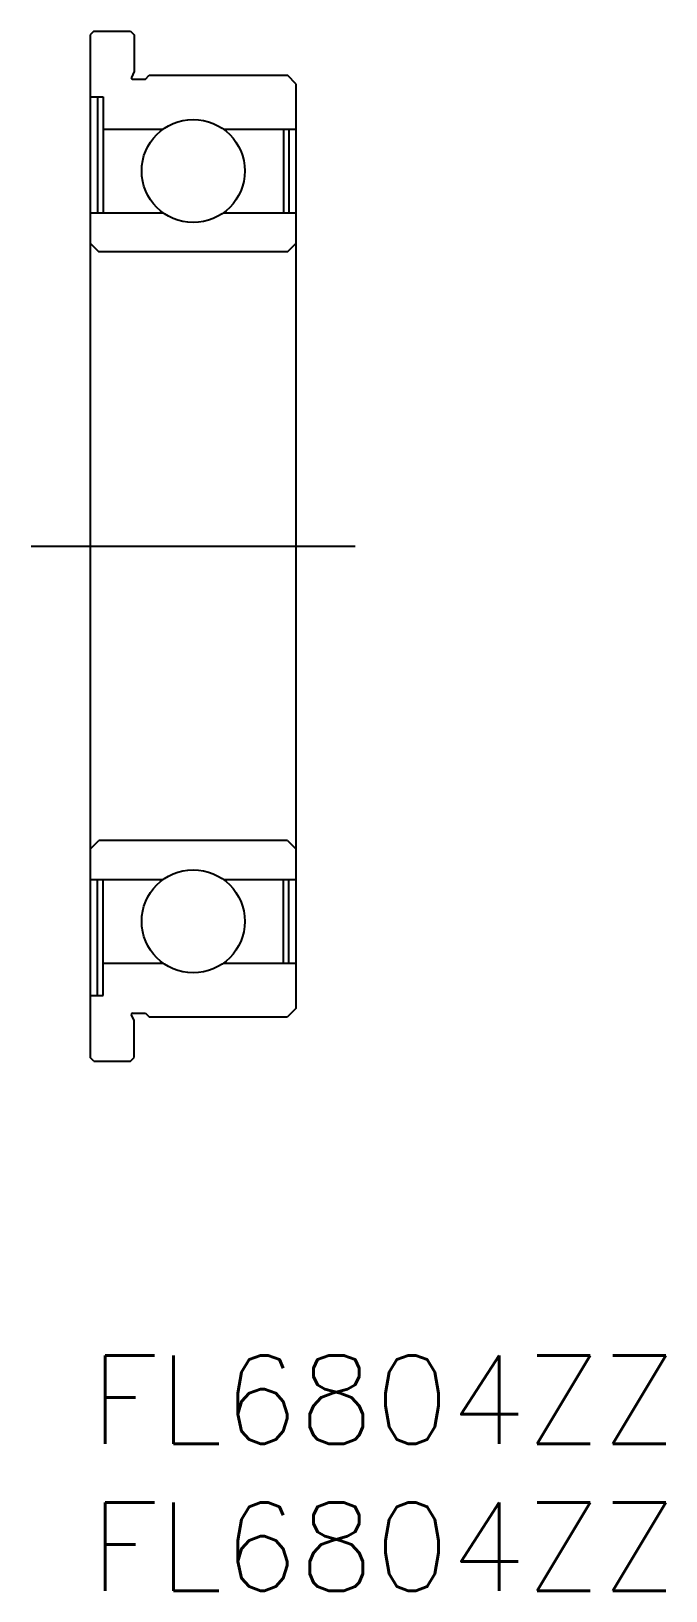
# Model space of a CAD drawing. Extents: x -2 to 19.5, y -8 to 45.
import ezdxf

# ---------------------------------------------------------------- set-up
doc = ezdxf.new("R2010")
doc.units = 0
doc.header["$LTSCALE"] = 0.5
doc.linetypes.add('CENTER', pattern=[50.8, 31.75, -6.35, 6.35, -6.35])
for name, color, linetype in [('MSM_CENTER', 1, 'CENTER'), ('MSM_CONTINUOUS', 7, 'CONTINUOUS'), ('MSM_PART_NUMBER', 7, 'CONTINUOUS')]:
    doc.layers.add(name, color=color, linetype=linetype)
doc.styles.get("Standard").update_dxf_attribs({"font": 'txt.shx', "height": 3, "bigfont": 'bigfont.shx'})

# ---------------------------------------------------------------- blocks, each defined once
blk = doc.blocks.new('*U2')
at = {"layer": 'MSM_PART_NUMBER'}
blk.add_text('FL6804ZZ', height=3, dxfattribs=at).set_placement((0, -3))
blk = doc.blocks.new('*U3')
at = {"layer": 'MSM_PART_NUMBER'}
blk.add_text('FL6804ZZ', height=3, dxfattribs=at).set_placement((0, -8))

msp = doc.modelspace()

# ---------------------------------------------------------------- linework, layer by layer
at = {"layer": 'MSM_CENTER'}
msp.add_line((-2, 27.5), (9, 27.5), dxfattribs=at)
at = {"layer": 'MSM_CONTINUOUS'}
for p, q in [((0.125, 45), (0, 44.875)), ((0, 44.875), (0, 10.125)), ((0.125, 45), (1.375, 45)), ((1.375, 45), (1.5, 44.875)), ((1.5, 44.875), (1.5, 43.625)), ((1.5, 43.625), (1.402, 43.429)), ((1.875, 43.375), (2, 43.5)), ((2, 43.5), (6.7, 43.5)), ((7, 43.2), (6.7, 43.5)), ((1.436, 43.375), (1.875, 43.375)), ((7, 11.8), (7, 43.2)), ((0, 42.77), (0.438, 42.77)), ((0.25, 42.77), (0.25, 38.833)), ((0.438, 42.77), (0.438, 38.833)), ((0.438, 41.667), (2.473, 41.667)), ((4.527, 41.667), (7, 41.667)), ((6.562, 41.667), (6.562, 38.833)), ((6.75, 41.667), (6.75, 38.833)), ((0, 38.833), (2.473, 38.833)), ((4.527, 38.833), (7, 38.833)), ((0, 37.8), (0.3, 37.5)), ((6.7, 37.5), (7, 37.8)), ((6.7, 37.5), (0.3, 37.5)), ((0, 17.2), (0.3, 17.5)), ((6.7, 17.5), (0.3, 17.5)), ((6.7, 17.5), (7, 17.2)), ((0, 16.167), (2.473, 16.167)), ((0.25, 12.23), (0.25, 16.167)), ((0.438, 12.23), (0.438, 16.167)), ((4.527, 16.167), (7, 16.167)), ((6.562, 13.333), (6.562, 16.167)), ((6.75, 13.333), (6.75, 16.167)), ((0.438, 13.333), (2.473, 13.333)), ((4.527, 13.333), (7, 13.333)), ((0, 12.23), (0.438, 12.23)), ((7, 11.8), (6.7, 11.5)), ((1.5, 11.375), (1.402, 11.571)), ((1.436, 11.625), (1.875, 11.625)), ((1.5, 10.125), (1.5, 11.375)), ((1.875, 11.625), (2, 11.5)), ((2, 11.5), (6.7, 11.5)), ((0.125, 10), (0, 10.125)), ((1.375, 10), (1.5, 10.125)), ((0.125, 10), (1.375, 10))]:
    msp.add_line(p, q, dxfattribs=at)
for centre in [(3.5, 40.25), (3.5, 14.75)]:
    msp.add_circle(centre, 1.75, dxfattribs=at)
for centre, start, end in [((1.436, 43.412), 153.4349, 270), ((1.436, 11.588), 90, 206.5651)]:
    msp.add_arc(centre, 0.0375, start, end, dxfattribs=at)

# ---------------------------------------------------------------- block references
for name in ['*U2', '*U3']:
    msp.add_blockref(name, (0, 0), dxfattribs=at)

doc.saveas('drawing.dxf')
